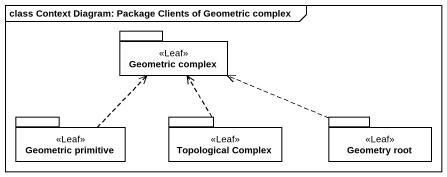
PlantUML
@startuml
mainframe class Context Diagram: Package Clients of Geometric complex
package "Geometric complex" as Geometric_complex <<Leaf>> {
}
package "Geometric primitive" as Geometric_primitive <<Leaf>> {
}
package "Topological Complex" as Topological_Complex <<Leaf>> {
}
package "Geometry root" as Geometry_root <<Leaf>> {
}
Geometric_primitive .up.> Geometric_complex
Topological_Complex .up.> Geometric_complex
Geometry_root .left.> Geometric_complex
@enduml
